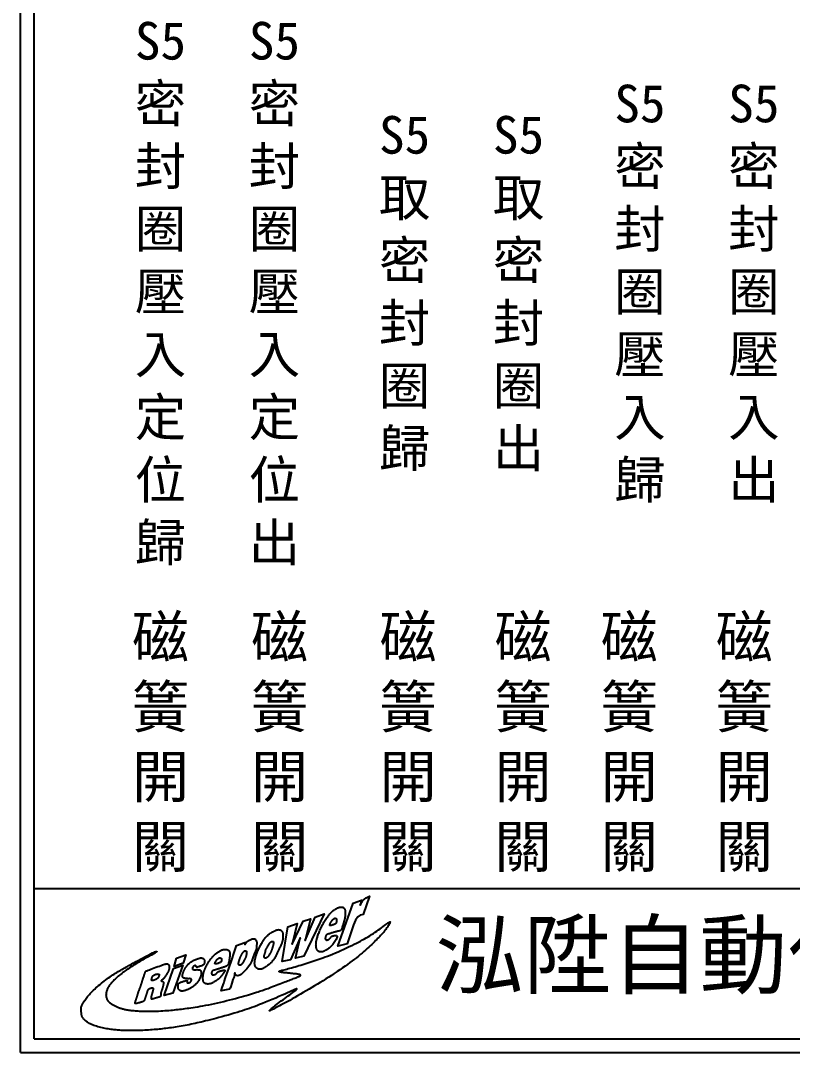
# Model space of a CAD drawing. Extents: x 325 to 612, y 3 to 207.
# Drawn here: x 325.3 to 397.1, y 3 to 99 of the extents above; entities that cross this region are included whole.
import ezdxf

# ---------------------------------------------------------------- set-up
doc = ezdxf.new("R2010")
doc.units = 0
for name, color, linetype in [('圖框層', 7, 'CONTINUOUS'), ('標尺寸層', 3, 'CONTINUOUS'), ('輪廓線層', 7, 'CONTINUOUS')]:
    doc.layers.add(name, color=color, linetype=linetype)
doc.styles.add('CNS', font='romanc.shx', dxfattribs={"bigfont": 'chineset.shx'})
doc.styles.add('STSL', font='KAIU.TTF')

msp = doc.modelspace()

# ---------------------------------------------------------------- linework, layer by layer
at = {"layer": '圖框層', "color": 7}
for p, q in [((325.319, 3), (325.319, 206.969)), ((326.569, 4.25), (326.569, 205.719)), ((326.569, 18.25), (611.07, 18.25)), ((326.569, 4.25), (611.07, 4.25)), ((325.319, 3), (612.319, 3))]:
    msp.add_line(p, q, dxfattribs=at)
at = {"layer": '輪廓線層', "color": 116}
for points in [[(356.477, 15.302), (356.29, 14.869), (356.142, 14.406), (355.708, 13.106), (354.851, 12.879), (356.26, 16.868), (357.049, 17.154), (356.921, 16.701), (357.167, 17.134), (357.463, 17.39), (357.778, 17.528), (357.187, 15.834), (357.059, 15.785), (356.901, 15.755), (356.694, 15.617)], [(355.268, 14.733), (355.253, 14.685), (355.239, 14.64), (355.225, 14.597), (355.212, 14.558), (355.199, 14.522), (355.187, 14.488), (355.175, 14.459), (355.163, 14.432), (355.151, 14.408), (355.139, 14.388), (355.127, 14.37), (355.113, 14.354), (355.097, 14.341), (355.08, 14.329), (355.061, 14.319), (355.039, 14.31), (355.014, 14.302), (354.986, 14.294), (354.954, 14.286), (354.919, 14.278), (354.879, 14.27), (354.835, 14.26), (354.787, 14.249), (354.734, 14.236), (354.676, 14.22), (354.615, 14.203), (354.55, 14.185), (354.484, 14.166), (354.418, 14.146), (354.352, 14.126), (354.287, 14.107), (354.226, 14.088), (354.169, 14.071), (354.115, 14.055), (354.066, 14.04), (354.02, 14.026), (353.979, 14.014), (353.941, 14.002), (353.908, 13.991), (353.878, 13.98), (353.852, 13.971), (353.83, 13.961), (353.81, 13.952), (353.794, 13.941), (353.779, 13.93), (353.766, 13.918), (353.755, 13.903), (353.744, 13.887), (353.734, 13.868), (353.724, 13.847), (353.714, 13.824), (353.706, 13.8), (353.698, 13.776), (353.69, 13.751), (353.684, 13.726), (353.679, 13.701), (353.675, 13.678), (353.672, 13.655), (353.671, 13.634), (353.67, 13.613), (353.67, 13.594), (353.672, 13.576), (353.675, 13.558), (353.678, 13.542), (353.683, 13.527), (353.689, 13.513), (353.696, 13.5), (353.705, 13.489), (353.714, 13.478), (353.725, 13.469), (353.737, 13.462), (353.751, 13.456), (353.766, 13.452), (353.782, 13.449), (353.799, 13.448), (353.817, 13.448), (353.836, 13.449), (353.855, 13.453), (353.875, 13.457), (353.895, 13.463), (353.914, 13.47), (353.934, 13.479), (353.953, 13.489), (353.973, 13.5), (353.992, 13.512), (354.012, 13.526), (354.031, 13.541), (354.05, 13.557), (354.069, 13.574), (354.088, 13.592), (354.106, 13.61), (354.124, 13.629), (354.141, 13.649), (354.157, 13.668), (354.172, 13.687), (354.186, 13.705), (354.198, 13.723), (354.21, 13.74), (354.224, 13.756), (354.241, 13.772), (354.262, 13.788), (354.29, 13.804), (354.325, 13.82), (354.368, 13.837), (354.422, 13.853), (354.482, 13.868), (354.545, 13.878), (354.607, 13.883), (354.663, 13.879), (354.711, 13.865), (354.747, 13.839), (354.765, 13.797), (354.765, 13.739), (354.746, 13.668), (354.713, 13.586), (354.668, 13.496), (354.614, 13.402), (354.553, 13.306), (354.489, 13.213), (354.424, 13.124), (354.361, 13.043), (354.299, 12.97), (354.24, 12.904), (354.183, 12.844), (354.128, 12.791), (354.077, 12.743), (354.027, 12.7), (353.981, 12.663), (353.937, 12.629), (353.896, 12.6), (353.857, 12.573), (353.82, 12.55), (353.785, 12.529), (353.752, 12.51), (353.721, 12.493), (353.69, 12.477), (353.661, 12.462), (353.633, 12.448), (353.605, 12.434), (353.579, 12.421), (353.553, 12.41), (353.528, 12.399), (353.503, 12.389), (353.479, 12.38), (353.456, 12.373), (353.433, 12.366), (353.409, 12.36), (353.386, 12.356), (353.362, 12.352), (353.337, 12.35), (353.311, 12.349), (353.284, 12.349), (353.255, 12.35), (353.225, 12.353), (353.195, 12.356), (353.164, 12.361), (353.134, 12.367), (353.105, 12.374), (353.077, 12.383), (353.051, 12.392), (353.026, 12.404), (353.005, 12.417), (352.984, 12.431), (352.966, 12.447), (352.949, 12.466), (352.933, 12.487), (352.918, 12.51), (352.904, 12.536), (352.89, 12.564), (352.877, 12.595), (352.864, 12.628), (352.853, 12.664), (352.842, 12.701), (352.833, 12.74), (352.824, 12.781), (352.817, 12.822), (352.812, 12.865), (352.808, 12.909), (352.805, 12.954), (352.804, 13), (352.805, 13.048), (352.807, 13.097), (352.81, 13.147), (352.816, 13.199), (352.823, 13.253), (352.832, 13.309), (352.843, 13.367), (352.856, 13.428), (352.871, 13.492), (352.889, 13.561), (352.909, 13.633), (352.932, 13.71), (352.957, 13.792), (352.985, 13.879), (353.016, 13.969), (353.049, 14.062), (353.084, 14.157), (353.122, 14.254), (353.161, 14.353), (353.202, 14.451), (353.246, 14.55), (353.291, 14.648), (353.338, 14.745), (353.387, 14.842), (353.438, 14.938), (353.49, 15.032), (353.545, 15.125), (353.602, 15.217), (353.661, 15.307), (353.72, 15.395), (353.781, 15.479), (353.841, 15.56), (353.899, 15.638), (353.956, 15.71), (354.01, 15.777), (354.061, 15.838), (354.107, 15.892), (354.15, 15.941), (354.191, 15.985), (354.229, 16.025), (354.266, 16.061), (354.302, 16.094), (354.338, 16.126), (354.376, 16.157), (354.414, 16.187), (354.454, 16.217), (354.495, 16.247), (354.537, 16.275), (354.579, 16.303), (354.62, 16.329), (354.662, 16.354), (354.702, 16.378), (354.742, 16.399), (354.78, 16.419), (354.817, 16.437), (354.854, 16.454), (354.889, 16.468), (354.924, 16.481), (354.957, 16.491), (354.99, 16.5), (355.022, 16.507), (355.054, 16.513), (355.084, 16.516), (355.114, 16.518), (355.143, 16.519), (355.17, 16.518), (355.197, 16.516), (355.223, 16.512), (355.247, 16.508), (355.27, 16.502), (355.292, 16.495), (355.313, 16.486), (355.333, 16.476), (355.352, 16.465), (355.371, 16.451), (355.389, 16.436), (355.406, 16.419), (355.422, 16.401), (355.437, 16.38), (355.452, 16.358), (355.466, 16.335), (355.478, 16.309), (355.489, 16.283), (355.499, 16.254), (355.507, 16.225), (355.515, 16.194), (355.52, 16.161), (355.525, 16.127), (355.528, 16.092), (355.531, 16.054), (355.532, 16.014), (355.533, 15.973), (355.532, 15.929), (355.531, 15.884), (355.528, 15.837), (355.525, 15.789), (355.521, 15.74), (355.516, 15.69), (355.509, 15.64), (355.502, 15.59), (355.493, 15.54), (355.484, 15.49), (355.473, 15.439), (355.461, 15.388), (355.449, 15.337), (355.435, 15.284), (355.42, 15.231), (355.405, 15.176), (355.388, 15.12), (355.371, 15.063), (355.354, 15.006), (355.336, 14.949), (355.319, 14.893), (355.301, 14.837), (355.284, 14.784)], [(350.431, 11.613), (349.65, 11.442), (350.175, 14.67), (351.041, 14.98), (350.592, 13.056), (351.619, 15.204), (352.282, 15.418), (351.8, 13.398), (352.742, 15.579), (353.555, 15.878), (351.672, 11.955), (350.891, 11.763), (351.341, 13.665)], [(354.598, 14.949), (354.578, 14.938), (354.555, 14.927), (354.532, 14.917), (354.507, 14.907), (354.481, 14.897), (354.454, 14.887), (354.428, 14.877), (354.401, 14.868), (354.376, 14.858), (354.351, 14.849), (354.326, 14.841), (354.302, 14.832), (354.279, 14.824), (354.256, 14.817), (354.234, 14.811), (354.212, 14.806), (354.19, 14.802), (354.17, 14.8), (354.151, 14.799), (354.133, 14.801), (354.118, 14.805), (354.106, 14.812), (354.097, 14.822), (354.092, 14.835), (354.091, 14.852), (354.094, 14.873), (354.1, 14.896), (354.108, 14.922), (354.119, 14.95), (354.132, 14.979), (354.145, 15.008), (354.16, 15.038), (354.175, 15.068), (354.19, 15.098), (354.206, 15.127), (354.223, 15.156), (354.24, 15.184), (354.258, 15.212), (354.277, 15.239), (354.296, 15.265), (354.317, 15.291), (354.339, 15.315), (354.361, 15.339), (354.384, 15.361), (354.406, 15.381), (354.429, 15.399), (354.451, 15.416), (354.473, 15.43), (354.494, 15.442), (354.514, 15.452), (354.534, 15.459), (354.552, 15.465), (354.57, 15.469), (354.587, 15.471), (354.604, 15.471), (354.619, 15.471), (354.634, 15.469), (354.648, 15.465), (354.661, 15.461), (354.673, 15.456), (354.683, 15.449), (354.693, 15.442), (354.701, 15.434), (354.708, 15.425), (354.713, 15.415), (354.717, 15.404), (354.72, 15.392), (354.721, 15.378), (354.722, 15.363), (354.722, 15.345), (354.721, 15.325), (354.72, 15.302), (354.718, 15.277), (354.716, 15.25), (354.714, 15.221), (354.711, 15.191), (354.707, 15.162), (354.703, 15.133), (354.697, 15.105), (354.692, 15.079), (354.685, 15.057), (354.677, 15.036), (354.668, 15.018), (354.658, 15.002), (354.646, 14.987), (354.632, 14.973), (354.616, 14.961)], [(347.57, 10.728), (347.538, 10.73), (347.507, 10.734), (347.478, 10.741), (347.45, 10.749), (347.423, 10.759), (347.397, 10.771), (347.372, 10.784), (347.347, 10.798), (347.324, 10.813), (347.301, 10.829), (347.279, 10.846), (347.258, 10.864), (347.238, 10.883), (347.22, 10.902), (347.203, 10.923), (347.187, 10.945), (347.172, 10.967), (347.159, 10.991), (347.148, 11.016), (347.138, 11.041), (347.129, 11.068), (347.121, 11.095), (347.114, 11.124), (347.109, 11.153), (347.104, 11.184), (347.101, 11.215), (347.098, 11.247), (347.097, 11.28), (347.097, 11.314), (347.098, 11.349), (347.1, 11.384), (347.103, 11.421), (347.107, 11.457), (347.113, 11.495), (347.119, 11.533), (347.126, 11.572), (347.134, 11.611), (347.143, 11.652), (347.153, 11.692), (347.163, 11.733), (347.173, 11.775), (347.183, 11.817), (347.194, 11.859), (347.206, 11.901), (347.217, 11.942), (347.23, 11.983), (347.242, 12.022), (347.255, 12.06), (347.268, 12.097), (347.281, 12.132), (347.295, 12.168), (347.309, 12.203), (347.324, 12.24), (347.34, 12.278), (347.357, 12.318), (347.374, 12.361), (347.393, 12.407), (347.412, 12.457), (347.433, 12.511), (347.456, 12.567), (347.482, 12.628), (347.509, 12.691), (347.54, 12.758), (347.573, 12.827), (347.61, 12.9), (347.649, 12.975), (347.691, 13.052), (347.735, 13.129), (347.781, 13.207), (347.828, 13.283), (347.876, 13.357), (347.924, 13.428), (347.973, 13.496), (348.021, 13.56), (348.069, 13.621), (348.116, 13.679), (348.163, 13.733), (348.209, 13.783), (348.254, 13.83), (348.298, 13.874), (348.341, 13.915), (348.383, 13.952), (348.424, 13.987), (348.464, 14.019), (348.504, 14.049), (348.544, 14.078), (348.585, 14.104), (348.626, 14.13), (348.667, 14.154), (348.709, 14.177), (348.75, 14.199), (348.79, 14.22), (348.83, 14.239), (348.867, 14.258), (348.902, 14.275), (348.934, 14.291), (348.964, 14.306), (348.99, 14.319), (349.015, 14.331), (349.038, 14.343), (349.06, 14.353), (349.082, 14.363), (349.104, 14.371), (349.127, 14.379), (349.152, 14.387), (349.178, 14.394), (349.205, 14.4), (349.232, 14.405), (349.26, 14.409), (349.288, 14.412), (349.316, 14.414), (349.344, 14.414), (349.37, 14.413), (349.396, 14.411), (349.421, 14.406), (349.446, 14.4), (349.47, 14.392), (349.493, 14.381), (349.517, 14.369), (349.54, 14.353), (349.563, 14.335), (349.585, 14.315), (349.607, 14.291), (349.627, 14.265), (349.646, 14.237), (349.664, 14.205), (349.68, 14.171), (349.694, 14.134), (349.706, 14.094), (349.715, 14.051), (349.723, 14.006), (349.728, 13.958), (349.731, 13.908), (349.733, 13.856), (349.733, 13.802), (349.731, 13.745), (349.727, 13.687), (349.722, 13.627), (349.715, 13.566), (349.706, 13.505), (349.696, 13.444), (349.683, 13.383), (349.669, 13.322), (349.652, 13.263), (349.633, 13.206), (349.613, 13.149), (349.591, 13.094), (349.567, 13.04), (349.543, 12.987), (349.518, 12.934), (349.493, 12.881), (349.467, 12.829), (349.442, 12.776), (349.417, 12.723), (349.391, 12.669), (349.366, 12.614), (349.34, 12.558), (349.313, 12.5), (349.287, 12.44), (349.259, 12.378), (349.231, 12.314), (349.201, 12.247), (349.17, 12.179), (349.137, 12.109), (349.102, 12.038), (349.065, 11.966), (349.026, 11.893), (348.983, 11.82), (348.937, 11.747), (348.888, 11.675), (348.837, 11.603), (348.784, 11.534), (348.73, 11.466), (348.674, 11.402), (348.618, 11.341), (348.562, 11.285), (348.507, 11.233), (348.452, 11.186), (348.398, 11.142), (348.345, 11.103), (348.294, 11.066), (348.244, 11.033), (348.197, 11.001), (348.152, 10.972), (348.11, 10.944), (348.07, 10.918), (348.032, 10.893), (347.996, 10.87), (347.96, 10.849), (347.925, 10.829), (347.891, 10.811), (347.855, 10.794), (347.819, 10.779), (347.783, 10.765), (347.746, 10.754), (347.71, 10.744), (347.673, 10.737), (347.638, 10.731), (347.603, 10.728)], [(346.648, 11.136), (346.381, 10.757), (346.065, 10.445), (345.843, 10.238), (345.718, 10.168), (345.541, 10.119), (345.417, 10.157), (345.293, 10.202), (345.278, 10.326), (345.263, 10.386), (345.21, 10.232), (345.18, 10.041), (345.075, 9.785), (344.962, 9.44), (344.883, 9.128), (344.815, 8.982), (344.77, 8.885), (344.458, 8.817), (343.976, 8.712), (344.085, 9.039), (344.225, 9.426), (344.255, 9.553), (344.394, 9.954), (344.582, 10.45), (344.717, 10.897), (344.974, 11.618), (345.203, 12.29), (345.415, 12.927), (346.182, 13.235), (346.182, 13.036), (346.313, 13.224), (346.603, 13.438), (346.866, 13.554), (347.077, 13.569), (347.186, 13.491), (347.28, 13.382), (347.291, 13.164), (347.28, 12.886), (347.253, 12.664), (347.163, 12.409), (347.062, 12.134), (346.964, 11.898), (346.821, 11.523)], [(343.091, 10.367), (343.091, 10.349), (343.092, 10.332), (343.093, 10.316), (343.096, 10.3), (343.099, 10.286), (343.103, 10.273), (343.109, 10.26), (343.116, 10.249), (343.125, 10.239), (343.135, 10.229), (343.146, 10.221), (343.159, 10.214), (343.173, 10.208), (343.188, 10.204), (343.205, 10.201), (343.222, 10.2), (343.24, 10.2), (343.26, 10.202), (343.28, 10.206), (343.3, 10.211), (343.321, 10.217), (343.343, 10.224), (343.364, 10.232), (343.386, 10.242), (343.408, 10.252), (343.43, 10.264), (343.451, 10.276), (343.472, 10.289), (343.492, 10.303), (343.512, 10.317), (343.53, 10.332), (343.548, 10.348), (343.564, 10.364), (343.579, 10.38), (343.594, 10.396), (343.607, 10.411), (343.62, 10.426), (343.631, 10.441), (343.642, 10.454), (343.652, 10.466), (343.662, 10.477), (343.673, 10.486), (343.686, 10.496), (343.701, 10.504), (343.721, 10.514), (343.747, 10.524), (343.779, 10.535), (343.82, 10.549), (343.869, 10.564), (343.925, 10.581), (343.985, 10.598), (344.046, 10.614), (344.107, 10.628), (344.164, 10.64), (344.214, 10.648), (344.256, 10.651), (344.287, 10.649), (344.308, 10.641), (344.321, 10.629), (344.325, 10.614), (344.324, 10.595), (344.317, 10.573), (344.307, 10.55), (344.294, 10.526), (344.28, 10.5), (344.265, 10.475), (344.249, 10.449), (344.232, 10.423), (344.215, 10.396), (344.197, 10.37), (344.179, 10.343), (344.161, 10.316), (344.142, 10.29), (344.124, 10.263), (344.105, 10.237), (344.086, 10.21), (344.066, 10.183), (344.046, 10.156), (344.025, 10.129), (344.003, 10.101), (343.979, 10.073), (343.955, 10.045), (343.93, 10.016), (343.903, 9.987), (343.876, 9.959), (343.847, 9.93), (343.817, 9.902), (343.786, 9.874), (343.754, 9.846), (343.721, 9.819), (343.687, 9.792), (343.652, 9.765), (343.616, 9.738), (343.579, 9.712), (343.54, 9.685), (343.501, 9.659), (343.461, 9.632), (343.42, 9.606), (343.379, 9.58), (343.338, 9.554), (343.297, 9.53), (343.257, 9.507), (343.217, 9.486), (343.179, 9.467), (343.142, 9.45), (343.107, 9.434), (343.073, 9.421), (343.039, 9.409), (343.007, 9.399), (342.975, 9.39), (342.944, 9.382), (342.913, 9.375), (342.882, 9.369), (342.851, 9.364), (342.82, 9.36), (342.789, 9.357), (342.758, 9.355), (342.726, 9.355), (342.695, 9.356), (342.663, 9.36), (342.63, 9.365), (342.598, 9.372), (342.566, 9.381), (342.535, 9.392), (342.505, 9.405), (342.476, 9.419), (342.45, 9.435), (342.427, 9.452), (342.406, 9.47), (342.388, 9.49), (342.372, 9.511), (342.358, 9.534), (342.346, 9.557), (342.336, 9.581), (342.327, 9.607), (342.32, 9.633), (342.313, 9.66), (342.306, 9.688), (342.301, 9.717), (342.296, 9.747), (342.292, 9.778), (342.289, 9.81), (342.286, 9.844), (342.285, 9.879), (342.284, 9.916), (342.284, 9.955), (342.285, 9.995), (342.287, 10.036), (342.29, 10.078), (342.294, 10.121), (342.3, 10.166), (342.307, 10.211), (342.315, 10.256), (342.325, 10.302), (342.336, 10.348), (342.348, 10.394), (342.361, 10.44), (342.375, 10.484), (342.389, 10.528), (342.403, 10.571), (342.418, 10.612), (342.433, 10.652), (342.448, 10.691), (342.463, 10.73), (342.48, 10.77), (342.497, 10.81), (342.515, 10.85), (342.535, 10.893), (342.555, 10.937), (342.577, 10.982), (342.6, 11.029), (342.624, 11.076), (342.649, 11.124), (342.675, 11.172), (342.701, 11.22), (342.728, 11.267), (342.755, 11.313), (342.783, 11.359), (342.813, 11.405), (342.845, 11.452), (342.879, 11.5), (342.916, 11.551), (342.957, 11.604), (343.001, 11.66), (343.05, 11.719), (343.102, 11.782), (343.158, 11.846), (343.216, 11.91), (343.275, 11.975), (343.336, 12.037), (343.396, 12.097), (343.456, 12.152), (343.515, 12.204), (343.572, 12.25), (343.628, 12.293), (343.682, 12.331), (343.734, 12.365), (343.785, 12.396), (343.834, 12.424), (343.88, 12.449), (343.925, 12.471), (343.968, 12.491), (344.009, 12.508), (344.048, 12.524), (344.086, 12.537), (344.123, 12.548), (344.158, 12.557), (344.192, 12.565), (344.225, 12.571), (344.257, 12.576), (344.289, 12.579), (344.319, 12.581), (344.348, 12.582), (344.377, 12.581), (344.405, 12.58), (344.432, 12.577), (344.458, 12.573), (344.483, 12.568), (344.508, 12.562), (344.531, 12.555), (344.554, 12.548), (344.575, 12.54), (344.595, 12.531), (344.614, 12.522), (344.632, 12.513), (344.648, 12.503), (344.664, 12.492), (344.678, 12.48), (344.692, 12.467), (344.704, 12.452), (344.716, 12.436), (344.727, 12.417), (344.738, 12.397), (344.748, 12.374), (344.757, 12.349), (344.765, 12.323), (344.773, 12.296), (344.779, 12.267), (344.784, 12.238), (344.788, 12.208), (344.79, 12.178), (344.791, 12.147), (344.791, 12.116), (344.79, 12.084), (344.788, 12.05), (344.785, 12.016), (344.781, 11.98), (344.777, 11.943), (344.773, 11.905), (344.768, 11.865), (344.762, 11.824), (344.756, 11.782), (344.75, 11.74), (344.744, 11.698), (344.737, 11.656), (344.731, 11.614), (344.724, 11.574), (344.716, 11.534), (344.709, 11.495), (344.701, 11.457), (344.693, 11.419), (344.684, 11.382), (344.676, 11.346), (344.667, 11.31), (344.657, 11.274), (344.647, 11.24), (344.634, 11.205), (344.619, 11.172), (344.6, 11.14), (344.577, 11.109), (344.549, 11.08), (344.514, 11.052), (344.474, 11.026), (344.427, 11.001), (344.376, 10.978), (344.32, 10.956), (344.262, 10.935), (344.202, 10.914), (344.141, 10.895), (344.08, 10.875), (344.02, 10.856), (343.961, 10.837), (343.903, 10.819), (343.846, 10.801), (343.79, 10.783), (343.735, 10.766), (343.681, 10.75), (343.628, 10.734), (343.576, 10.718), (343.526, 10.703), (343.478, 10.689), (343.431, 10.676), (343.387, 10.662), (343.346, 10.65), (343.309, 10.637), (343.274, 10.625), (343.244, 10.614), (343.217, 10.602), (343.194, 10.591), (343.174, 10.579), (343.157, 10.566), (343.142, 10.552), (343.13, 10.538), (343.12, 10.522), (343.111, 10.505), (343.105, 10.486), (343.1, 10.467), (343.096, 10.447), (343.093, 10.427), (343.092, 10.406), (343.091, 10.387)], [(348.277, 12.795), (348.297, 12.832), (348.318, 12.869), (348.338, 12.907), (348.358, 12.945), (348.379, 12.983), (348.4, 13.02), (348.421, 13.056), (348.442, 13.09), (348.464, 13.123), (348.486, 13.154), (348.509, 13.183), (348.532, 13.21), (348.556, 13.234), (348.579, 13.256), (348.603, 13.275), (348.627, 13.291), (348.651, 13.303), (348.674, 13.313), (348.698, 13.32), (348.72, 13.324), (348.741, 13.325), (348.761, 13.324), (348.78, 13.321), (348.796, 13.315), (348.81, 13.307), (348.823, 13.297), (348.833, 13.286), (348.841, 13.272), (348.848, 13.257), (348.852, 13.24), (348.856, 13.222), (348.857, 13.202), (348.858, 13.181), (348.857, 13.159), (348.854, 13.135), (348.851, 13.11), (348.846, 13.084), (348.84, 13.057), (348.834, 13.029), (348.826, 12.999), (348.817, 12.969), (348.807, 12.938), (348.797, 12.905), (348.787, 12.873), (348.776, 12.84), (348.765, 12.807), (348.754, 12.773), (348.743, 12.74), (348.733, 12.707), (348.722, 12.675), (348.712, 12.643), (348.702, 12.61), (348.692, 12.579), (348.681, 12.547), (348.67, 12.515), (348.658, 12.483), (348.646, 12.451), (348.633, 12.42), (348.619, 12.388), (348.605, 12.357), (348.591, 12.327), (348.577, 12.296), (348.562, 12.267), (348.548, 12.238), (348.533, 12.209), (348.519, 12.182), (348.505, 12.155), (348.491, 12.129), (348.478, 12.104), (348.464, 12.081), (348.45, 12.058), (348.437, 12.036), (348.423, 12.016), (348.409, 11.996), (348.396, 11.977), (348.382, 11.959), (348.368, 11.942), (348.353, 11.925), (348.339, 11.909), (348.324, 11.893), (348.309, 11.877), (348.293, 11.862), (348.277, 11.847), (348.261, 11.833), (348.244, 11.82), (348.227, 11.808), (348.21, 11.797), (348.192, 11.787), (348.174, 11.779), (348.157, 11.773), (348.139, 11.768), (348.122, 11.765), (348.105, 11.764), (348.089, 11.764), (348.074, 11.767), (348.061, 11.771), (348.048, 11.777), (348.037, 11.785), (348.027, 11.795), (348.018, 11.806), (348.011, 11.819), (348.004, 11.833), (347.998, 11.848), (347.993, 11.864), (347.989, 11.88), (347.986, 11.898), (347.984, 11.917), (347.983, 11.937), (347.984, 11.959), (347.987, 11.982), (347.991, 12.008), (347.997, 12.035), (348.006, 12.064), (348.016, 12.095), (348.028, 12.127), (348.04, 12.16), (348.052, 12.194), (348.064, 12.227), (348.075, 12.26), (348.084, 12.293), (348.091, 12.324), (348.097, 12.354), (348.102, 12.383), (348.107, 12.412), (348.112, 12.441), (348.118, 12.47), (348.126, 12.499), (348.135, 12.528), (348.147, 12.559), (348.162, 12.59), (348.178, 12.622), (348.196, 12.655), (348.215, 12.688), (348.236, 12.723), (348.256, 12.758)], [(339.836, 11.763), (340.696, 12.066), (340.442, 11.294), (339.602, 11.001)], [(341.367, 10.962), (341.357, 10.948), (341.347, 10.935), (341.338, 10.921), (341.33, 10.907), (341.323, 10.893), (341.317, 10.88), (341.312, 10.866), (341.308, 10.852), (341.306, 10.839), (341.304, 10.826), (341.304, 10.813), (341.305, 10.8), (341.306, 10.788), (341.309, 10.776), (341.313, 10.764), (341.318, 10.753), (341.324, 10.742), (341.331, 10.732), (341.34, 10.723), (341.352, 10.715), (341.366, 10.708), (341.384, 10.702), (341.405, 10.697), (341.431, 10.693), (341.461, 10.691), (341.495, 10.69), (341.532, 10.69), (341.571, 10.69), (341.612, 10.691), (341.653, 10.693), (341.695, 10.694), (341.735, 10.694), (341.774, 10.694), (341.811, 10.693), (341.846, 10.691), (341.879, 10.689), (341.91, 10.685), (341.938, 10.681), (341.963, 10.676), (341.986, 10.67), (342.005, 10.663), (342.022, 10.655), (342.036, 10.646), (342.049, 10.636), (342.059, 10.625), (342.068, 10.613), (342.076, 10.599), (342.083, 10.584), (342.089, 10.568), (342.095, 10.551), (342.1, 10.533), (342.105, 10.515), (342.109, 10.495), (342.113, 10.476), (342.116, 10.456), (342.118, 10.437), (342.119, 10.417), (342.12, 10.399), (342.121, 10.38), (342.121, 10.362), (342.121, 10.345), (342.12, 10.329), (342.12, 10.314), (342.119, 10.3), (342.118, 10.287), (342.117, 10.274), (342.116, 10.262), (342.114, 10.248), (342.111, 10.233), (342.107, 10.216), (342.102, 10.196), (342.095, 10.172), (342.087, 10.144), (342.077, 10.113), (342.065, 10.078), (342.052, 10.041), (342.038, 10.001), (342.022, 9.96), (342.004, 9.917), (341.985, 9.874), (341.965, 9.83), (341.943, 9.786), (341.92, 9.743), (341.895, 9.699), (341.869, 9.656), (341.841, 9.613), (341.812, 9.57), (341.781, 9.529), (341.748, 9.488), (341.714, 9.448), (341.679, 9.409), (341.642, 9.37), (341.605, 9.333), (341.567, 9.297), (341.528, 9.262), (341.489, 9.228), (341.45, 9.195), (341.411, 9.163), (341.372, 9.132), (341.332, 9.103), (341.293, 9.075), (341.254, 9.048), (341.214, 9.022), (341.175, 8.998), (341.136, 8.975), (341.097, 8.953), (341.059, 8.933), (341.021, 8.913), (340.983, 8.895), (340.946, 8.878), (340.91, 8.861), (340.874, 8.845), (340.839, 8.831), (340.805, 8.816), (340.771, 8.803), (340.738, 8.79), (340.706, 8.778), (340.674, 8.766), (340.642, 8.755), (340.611, 8.745), (340.58, 8.735), (340.549, 8.726), (340.519, 8.718), (340.489, 8.711), (340.459, 8.705), (340.431, 8.701), (340.402, 8.698), (340.374, 8.696), (340.347, 8.697), (340.321, 8.699), (340.295, 8.702), (340.27, 8.707), (340.246, 8.714), (340.222, 8.722), (340.199, 8.731), (340.177, 8.742), (340.156, 8.754), (340.135, 8.767), (340.116, 8.781), (340.097, 8.796), (340.08, 8.811), (340.064, 8.828), (340.049, 8.845), (340.035, 8.862), (340.023, 8.881), (340.012, 8.899), (340.002, 8.918), (339.994, 8.938), (339.987, 8.959), (339.981, 8.98), (339.976, 9.002), (339.972, 9.025), (339.97, 9.049), (339.968, 9.074), (339.967, 9.099), (339.967, 9.123), (339.967, 9.148), (339.969, 9.173), (339.971, 9.196), (339.973, 9.219), (339.976, 9.241), (339.979, 9.262), (339.983, 9.281), (339.988, 9.3), (339.992, 9.317), (339.998, 9.334), (340.004, 9.351), (340.011, 9.366), (340.018, 9.381), (340.026, 9.395), (340.035, 9.409), (340.045, 9.423), (340.056, 9.435), (340.069, 9.448), (340.084, 9.46), (340.101, 9.471), (340.119, 9.482), (340.14, 9.492), (340.163, 9.503), (340.186, 9.512), (340.211, 9.522), (340.237, 9.531), (340.264, 9.54), (340.291, 9.549), (340.318, 9.558), (340.345, 9.566), (340.373, 9.574), (340.4, 9.583), (340.427, 9.591), (340.454, 9.599), (340.481, 9.608), (340.508, 9.616), (340.534, 9.624), (340.56, 9.633), (340.585, 9.641), (340.61, 9.649), (340.634, 9.657), (340.657, 9.664), (340.679, 9.671), (340.699, 9.677), (340.719, 9.682), (340.737, 9.686), (340.754, 9.689), (340.769, 9.691), (340.782, 9.69), (340.794, 9.688), (340.803, 9.683), (340.811, 9.676), (340.816, 9.666), (340.819, 9.654), (340.821, 9.64), (340.821, 9.625), (340.821, 9.609), (340.82, 9.592), (340.819, 9.576), (340.817, 9.561), (340.816, 9.546), (340.816, 9.533), (340.816, 9.521), (340.816, 9.51), (340.818, 9.5), (340.82, 9.491), (340.822, 9.483), (340.826, 9.477), (340.83, 9.471), (340.836, 9.467), (340.843, 9.463), (340.851, 9.461), (340.861, 9.459), (340.873, 9.459), (340.887, 9.459), (340.903, 9.46), (340.921, 9.463), (340.941, 9.466), (340.962, 9.47), (340.984, 9.476), (341.006, 9.482), (341.028, 9.489), (341.048, 9.497), (341.067, 9.506), (341.083, 9.515), (341.098, 9.526), (341.111, 9.537), (341.123, 9.55), (341.133, 9.562), (341.143, 9.576), (341.152, 9.589), (341.161, 9.604), (341.17, 9.618), (341.179, 9.633), (341.188, 9.648), (341.195, 9.663), (341.203, 9.678), (341.209, 9.693), (341.214, 9.707), (341.218, 9.721), (341.221, 9.735), (341.222, 9.748), (341.221, 9.76), (341.22, 9.772), (341.216, 9.782), (341.212, 9.793), (341.206, 9.802), (341.198, 9.811), (341.19, 9.82), (341.18, 9.827), (341.168, 9.834), (341.154, 9.84), (341.139, 9.845), (341.121, 9.849), (341.102, 9.852), (341.08, 9.854), (341.056, 9.855), (341.029, 9.856), (341.001, 9.856), (340.971, 9.855), (340.94, 9.855), (340.908, 9.855), (340.874, 9.855), (340.841, 9.857), (340.807, 9.859), (340.773, 9.861), (340.739, 9.865), (340.706, 9.869), (340.673, 9.874), (340.642, 9.879), (340.613, 9.884), (340.585, 9.89), (340.558, 9.896), (340.534, 9.902), (340.512, 9.908), (340.492, 9.915), (340.474, 9.923), (340.458, 9.931), (340.443, 9.941), (340.431, 9.951), (340.421, 9.963), (340.412, 9.976), (340.405, 9.991), (340.399, 10.007), (340.394, 10.023), (340.391, 10.042), (340.389, 10.061), (340.387, 10.081), (340.387, 10.103), (340.386, 10.126), (340.387, 10.149), (340.388, 10.173), (340.39, 10.197), (340.393, 10.22), (340.396, 10.244), (340.4, 10.267), (340.405, 10.289), (340.41, 10.31), (340.416, 10.33), (340.422, 10.35), (340.429, 10.369), (340.435, 10.387), (340.442, 10.405), (340.448, 10.422), (340.455, 10.439), (340.461, 10.455), (340.468, 10.472), (340.474, 10.489), (340.482, 10.507), (340.489, 10.526), (340.498, 10.547), (340.507, 10.57), (340.518, 10.596), (340.529, 10.623), (340.542, 10.652), (340.555, 10.683), (340.57, 10.714), (340.585, 10.746), (340.601, 10.778), (340.619, 10.81), (340.637, 10.841), (340.656, 10.871), (340.676, 10.902), (340.698, 10.932), (340.721, 10.962), (340.745, 10.993), (340.771, 11.024), (340.798, 11.056), (340.827, 11.089), (340.857, 11.123), (340.889, 11.157), (340.921, 11.191), (340.955, 11.225), (340.99, 11.258), (341.026, 11.291), (341.062, 11.322), (341.099, 11.352), (341.135, 11.38), (341.172, 11.407), (341.209, 11.432), (341.245, 11.455), (341.281, 11.477), (341.316, 11.498), (341.35, 11.517), (341.383, 11.535), (341.415, 11.551), (341.446, 11.566), (341.477, 11.58), (341.507, 11.593), (341.537, 11.606), (341.567, 11.618), (341.597, 11.63), (341.628, 11.642), (341.658, 11.654), (341.688, 11.666), (341.719, 11.678), (341.749, 11.689), (341.778, 11.7), (341.807, 11.71), (341.835, 11.72), (341.862, 11.729), (341.889, 11.738), (341.914, 11.746), (341.938, 11.753), (341.962, 11.76), (341.984, 11.766), (342.005, 11.771), (342.025, 11.776), (342.044, 11.779), (342.062, 11.782), (342.079, 11.784), (342.095, 11.785), (342.111, 11.786), (342.126, 11.785), (342.141, 11.784), (342.156, 11.782), (342.172, 11.78), (342.187, 11.776), (342.202, 11.772), (342.217, 11.767), (342.232, 11.761), (342.248, 11.755), (342.263, 11.748), (342.278, 11.74), (342.294, 11.731), (342.309, 11.721), (342.324, 11.711), (342.338, 11.7), (342.352, 11.689), (342.365, 11.677), (342.376, 11.665), (342.386, 11.652), (342.395, 11.638), (342.402, 11.624), (342.408, 11.61), (342.413, 11.595), (342.416, 11.578), (342.419, 11.561), (342.422, 11.543), (342.423, 11.523), (342.425, 11.502), (342.426, 11.48), (342.426, 11.457), (342.426, 11.434), (342.426, 11.409), (342.426, 11.384), (342.425, 11.359), (342.423, 11.334), (342.421, 11.309), (342.418, 11.284), (342.411, 11.258), (342.399, 11.232), (342.382, 11.206), (342.358, 11.179), (342.326, 11.151), (342.283, 11.122), (342.23, 11.092), (342.169, 11.063), (342.102, 11.033), (342.033, 11.006), (341.963, 10.982), (341.897, 10.961), (341.837, 10.945), (341.786, 10.935), (341.746, 10.931), (341.715, 10.933), (341.694, 10.939), (341.679, 10.949), (341.669, 10.962), (341.663, 10.976), (341.659, 10.991), (341.655, 11.005), (341.65, 11.018), (341.645, 11.03), (341.638, 11.04), (341.63, 11.048), (341.621, 11.056), (341.611, 11.061), (341.6, 11.066), (341.588, 11.069), (341.575, 11.071), (341.561, 11.072), (341.547, 11.072), (341.533, 11.07), (341.518, 11.067), (341.503, 11.063), (341.487, 11.057), (341.472, 11.05), (341.458, 11.042), (341.443, 11.033), (341.429, 11.023), (341.416, 11.012), (341.403, 11), (341.39, 10.988), (341.379, 10.975)], [(343.849, 11.347), (343.836, 11.342), (343.823, 11.337), (343.811, 11.331), (343.799, 11.324), (343.787, 11.317), (343.775, 11.311), (343.763, 11.304), (343.751, 11.298), (343.74, 11.293), (343.728, 11.287), (343.716, 11.283), (343.703, 11.278), (343.69, 11.274), (343.676, 11.269), (343.66, 11.265), (343.643, 11.26), (343.625, 11.255), (343.605, 11.249), (343.585, 11.244), (343.564, 11.238), (343.543, 11.234), (343.522, 11.23), (343.502, 11.227), (343.483, 11.225), (343.466, 11.225), (343.45, 11.226), (343.436, 11.23), (343.424, 11.235), (343.415, 11.243), (343.409, 11.254), (343.406, 11.268), (343.406, 11.284), (343.409, 11.304), (343.416, 11.327), (343.426, 11.353), (343.437, 11.38), (343.451, 11.408), (343.466, 11.437), (343.482, 11.466), (343.499, 11.495), (343.516, 11.524), (343.534, 11.551), (343.552, 11.577), (343.57, 11.602), (343.589, 11.626), (343.609, 11.648), (343.629, 11.67), (343.65, 11.689), (343.672, 11.707), (343.694, 11.723), (343.717, 11.738), (343.74, 11.751), (343.763, 11.762), (343.786, 11.771), (343.809, 11.778), (343.831, 11.783), (343.853, 11.787), (343.873, 11.788), (343.893, 11.788), (343.912, 11.786), (343.929, 11.782), (343.945, 11.777), (343.96, 11.77), (343.973, 11.762), (343.985, 11.753), (343.995, 11.742), (344.004, 11.731), (344.011, 11.718), (344.017, 11.704), (344.021, 11.689), (344.024, 11.674), (344.026, 11.657), (344.026, 11.639), (344.025, 11.621), (344.024, 11.602), (344.021, 11.583), (344.018, 11.564), (344.014, 11.544), (344.009, 11.525), (344.004, 11.506), (343.999, 11.487), (343.994, 11.469), (343.988, 11.452), (343.981, 11.436), (343.974, 11.421), (343.966, 11.408), (343.958, 11.396), (343.948, 11.386), (343.938, 11.378), (343.926, 11.372), (343.914, 11.366), (343.902, 11.362), (343.889, 11.359), (343.876, 11.355), (343.862, 11.352)], [(346.24, 12.453), (346.254, 12.453), (346.267, 12.451), (346.279, 12.448), (346.289, 12.443), (346.299, 12.436), (346.307, 12.428), (346.315, 12.419), (346.322, 12.408), (346.327, 12.397), (346.332, 12.383), (346.336, 12.369), (346.339, 12.354), (346.341, 12.337), (346.343, 12.32), (346.344, 12.302), (346.344, 12.283), (346.344, 12.263), (346.343, 12.242), (346.342, 12.221), (346.34, 12.198), (346.337, 12.175), (346.334, 12.151), (346.33, 12.126), (346.325, 12.1), (346.32, 12.074), (346.315, 12.046), (346.308, 12.018), (346.301, 11.988), (346.293, 11.959), (346.284, 11.928), (346.274, 11.897), (346.263, 11.866), (346.251, 11.834), (346.238, 11.802), (346.224, 11.769), (346.21, 11.737), (346.195, 11.704), (346.179, 11.672), (346.164, 11.64), (346.148, 11.608), (346.132, 11.576), (346.117, 11.545), (346.101, 11.515), (346.086, 11.486), (346.071, 11.457), (346.056, 11.43), (346.041, 11.405), (346.027, 11.38), (346.012, 11.358), (345.998, 11.336), (345.985, 11.317), (345.971, 11.298), (345.958, 11.28), (345.944, 11.263), (345.931, 11.247), (345.917, 11.231), (345.904, 11.215), (345.891, 11.2), (345.877, 11.186), (345.863, 11.172), (345.85, 11.159), (345.836, 11.147), (345.822, 11.136), (345.808, 11.127), (345.794, 11.119), (345.779, 11.112), (345.765, 11.107), (345.751, 11.104), (345.737, 11.101), (345.723, 11.101), (345.71, 11.101), (345.696, 11.103), (345.683, 11.106), (345.671, 11.111), (345.659, 11.117), (345.648, 11.125), (345.638, 11.134), (345.628, 11.145), (345.62, 11.158), (345.614, 11.173), (345.608, 11.19), (345.604, 11.208), (345.601, 11.228), (345.6, 11.249), (345.6, 11.272), (345.602, 11.295), (345.604, 11.319), (345.608, 11.343), (345.613, 11.368), (345.619, 11.393), (345.626, 11.419), (345.634, 11.444), (345.642, 11.47), (345.65, 11.496), (345.659, 11.522), (345.667, 11.548), (345.676, 11.575), (345.684, 11.601), (345.692, 11.628), (345.701, 11.655), (345.71, 11.682), (345.719, 11.71), (345.728, 11.738), (345.739, 11.767), (345.75, 11.796), (345.762, 11.825), (345.775, 11.855), (345.788, 11.886), (345.802, 11.916), (345.817, 11.947), (345.832, 11.977), (345.848, 12.008), (345.864, 12.038), (345.881, 12.068), (345.897, 12.098), (345.914, 12.127), (345.931, 12.156), (345.948, 12.184), (345.964, 12.211), (345.98, 12.237), (345.996, 12.262), (346.011, 12.285), (346.026, 12.307), (346.041, 12.328), (346.056, 12.348), (346.071, 12.365), (346.087, 12.382), (346.103, 12.397), (346.12, 12.41), (346.138, 12.421), (346.155, 12.43), (346.173, 12.438), (346.191, 12.445), (346.208, 12.449), (346.224, 12.452)], [(338.563, 9.589), (338.577, 9.575), (338.588, 9.557), (338.596, 9.537), (338.602, 9.515), (338.606, 9.49), (338.607, 9.464), (338.607, 9.435), (338.606, 9.404), (338.603, 9.372), (338.599, 9.338), (338.594, 9.302), (338.587, 9.265), (338.58, 9.227), (338.572, 9.188), (338.563, 9.148), (338.552, 9.108), (338.541, 9.067), (338.53, 9.026), (338.517, 8.986), (338.505, 8.945), (338.492, 8.906), (338.479, 8.867), (338.466, 8.83), (338.454, 8.794), (338.442, 8.76), (338.431, 8.728), (338.42, 8.697), (338.41, 8.668), (338.401, 8.64), (338.394, 8.612), (338.387, 8.586), (338.381, 8.56), (338.376, 8.535), (338.373, 8.51), (338.37, 8.487), (338.368, 8.463), (338.366, 8.441), (338.365, 8.419), (338.364, 8.398), (338.363, 8.377), (338.361, 8.358), (338.36, 8.339), (338.358, 8.322), (338.356, 8.305), (338.354, 8.29), (338.352, 8.275), (338.35, 8.262), (338.348, 8.25), (338.347, 8.239), (338.345, 8.229), (338.343, 8.22), (338.339, 8.212), (338.334, 8.204), (338.327, 8.196), (338.317, 8.189), (338.305, 8.181), (338.289, 8.173), (338.271, 8.165), (338.25, 8.156), (338.226, 8.147), (338.2, 8.138), (338.172, 8.129), (338.143, 8.12), (338.112, 8.11), (338.08, 8.1), (338.048, 8.09), (338.014, 8.08), (337.98, 8.07), (337.945, 8.06), (337.91, 8.05), (337.875, 8.039), (337.839, 8.029), (337.804, 8.019), (337.769, 8.009), (337.735, 7.999), (337.702, 7.99), (337.671, 7.981), (337.641, 7.973), (337.614, 7.966), (337.589, 7.96), (337.567, 7.955), (337.548, 7.952), (337.531, 7.95), (337.517, 7.95), (337.505, 7.952), (337.496, 7.958), (337.489, 7.966), (337.484, 7.977), (337.482, 7.992), (337.481, 8.01), (337.482, 8.031), (337.484, 8.053), (337.487, 8.078), (337.49, 8.103), (337.495, 8.129), (337.499, 8.156), (337.503, 8.182), (337.508, 8.208), (337.512, 8.233), (337.517, 8.259), (337.523, 8.285), (337.528, 8.311), (337.535, 8.337), (337.542, 8.363), (337.55, 8.39), (337.558, 8.417), (337.568, 8.444), (337.577, 8.471), (337.586, 8.499), (337.596, 8.526), (337.605, 8.554), (337.613, 8.582), (337.621, 8.61), (337.629, 8.638), (337.635, 8.665), (337.642, 8.692), (337.648, 8.718), (337.653, 8.743), (337.658, 8.768), (337.663, 8.79), (337.668, 8.812), (337.672, 8.832), (337.676, 8.85), (337.68, 8.867), (337.682, 8.882), (337.683, 8.896), (337.684, 8.909), (337.682, 8.919), (337.68, 8.929), (337.676, 8.937), (337.671, 8.944), (337.665, 8.949), (337.657, 8.954), (337.649, 8.958), (337.64, 8.961), (337.631, 8.964), (337.621, 8.966), (337.61, 8.968), (337.599, 8.969), (337.587, 8.97), (337.574, 8.97), (337.561, 8.97), (337.548, 8.969), (337.533, 8.968), (337.519, 8.966), (337.503, 8.964), (337.487, 8.961), (337.471, 8.958), (337.454, 8.954), (337.436, 8.95), (337.418, 8.945), (337.399, 8.94), (337.379, 8.935), (337.359, 8.929), (337.339, 8.922), (337.319, 8.914), (337.299, 8.906), (337.28, 8.897), (337.261, 8.887), (337.243, 8.876), (337.226, 8.863), (337.21, 8.85), (337.195, 8.836), (337.181, 8.821), (337.168, 8.806), (337.157, 8.791), (337.147, 8.777), (337.138, 8.762), (337.13, 8.748), (337.123, 8.735), (337.118, 8.722), (337.113, 8.709), (337.109, 8.696), (337.105, 8.683), (337.102, 8.67), (337.098, 8.656), (337.095, 8.642), (337.091, 8.627), (337.087, 8.611), (337.082, 8.595), (337.077, 8.577), (337.071, 8.558), (337.065, 8.537), (337.058, 8.515), (337.05, 8.492), (337.041, 8.466), (337.032, 8.44), (337.023, 8.413), (337.013, 8.386), (337.003, 8.359), (336.994, 8.331), (336.984, 8.305), (336.975, 8.279), (336.966, 8.254), (336.958, 8.229), (336.95, 8.205), (336.942, 8.181), (336.934, 8.158), (336.926, 8.134), (336.918, 8.11), (336.91, 8.086), (336.903, 8.062), (336.895, 8.038), (336.887, 8.014), (336.88, 7.99), (336.873, 7.966), (336.867, 7.944), (336.861, 7.922), (336.855, 7.9), (336.85, 7.88), (336.844, 7.86), (336.837, 7.842), (336.83, 7.824), (336.821, 7.808), (336.809, 7.792), (336.796, 7.777), (336.779, 7.764), (336.76, 7.751), (336.737, 7.739), (336.711, 7.727), (336.682, 7.716), (336.65, 7.704), (336.614, 7.692), (336.575, 7.679), (336.533, 7.666), (336.487, 7.652), (336.44, 7.638), (336.391, 7.623), (336.343, 7.609), (336.294, 7.595), (336.247, 7.582), (336.202, 7.569), (336.16, 7.558), (336.121, 7.548), (336.085, 7.541), (336.054, 7.536), (336.027, 7.534), (336.004, 7.535), (335.987, 7.541), (335.974, 7.552), (335.968, 7.568), (335.966, 7.588), (335.969, 7.612), (335.975, 7.64), (335.984, 7.671), (335.995, 7.704), (336.008, 7.738), (336.021, 7.774), (336.034, 7.81), (336.047, 7.847), (336.06, 7.883), (336.072, 7.92), (336.085, 7.957), (336.097, 7.993), (336.108, 8.028), (336.12, 8.063), (336.13, 8.097), (336.141, 8.13), (336.151, 8.163), (336.161, 8.195), (336.171, 8.226), (336.18, 8.257), (336.189, 8.287), (336.198, 8.317), (336.207, 8.347), (336.216, 8.378), (336.226, 8.409), (336.236, 8.441), (336.247, 8.475), (336.258, 8.511), (336.271, 8.549), (336.285, 8.59), (336.301, 8.633), (336.318, 8.68), (336.337, 8.728), (336.355, 8.778), (336.375, 8.829), (336.394, 8.88), (336.412, 8.931), (336.431, 8.98), (336.448, 9.028), (336.464, 9.075), (336.48, 9.12), (336.495, 9.164), (336.509, 9.207), (336.523, 9.248), (336.536, 9.288), (336.549, 9.328), (336.562, 9.366), (336.574, 9.404), (336.586, 9.44), (336.598, 9.475), (336.609, 9.508), (336.619, 9.539), (336.628, 9.569), (336.636, 9.596), (336.644, 9.621), (336.651, 9.645), (336.658, 9.669), (336.665, 9.693), (336.673, 9.719), (336.682, 9.748), (336.692, 9.781), (336.704, 9.819), (336.718, 9.862), (336.734, 9.91), (336.751, 9.962), (336.77, 10.016), (336.788, 10.071), (336.807, 10.125), (336.824, 10.179), (336.841, 10.229), (336.857, 10.276), (336.871, 10.319), (336.884, 10.359), (336.896, 10.394), (336.907, 10.427), (336.918, 10.455), (336.928, 10.48), (336.938, 10.502), (336.949, 10.521), (336.963, 10.538), (336.984, 10.554), (337.015, 10.572), (337.058, 10.593), (337.119, 10.619), (337.199, 10.65), (337.302, 10.69), (337.43, 10.738), (337.578, 10.792), (337.739, 10.851), (337.907, 10.913), (338.076, 10.974), (338.239, 11.032), (338.389, 11.085), (338.521, 11.131), (338.629, 11.167), (338.715, 11.195), (338.781, 11.215), (338.832, 11.229), (338.87, 11.237), (338.898, 11.241), (338.919, 11.242), (338.937, 11.241), (338.953, 11.239), (338.969, 11.235), (338.984, 11.231), (338.999, 11.225), (339.013, 11.219), (339.027, 11.211), (339.041, 11.201), (339.054, 11.19), (339.067, 11.177), (339.08, 11.162), (339.092, 11.146), (339.103, 11.129), (339.113, 11.11), (339.123, 11.091), (339.131, 11.07), (339.138, 11.049), (339.144, 11.026), (339.148, 11.003), (339.151, 10.979), (339.153, 10.955), (339.153, 10.929), (339.152, 10.902), (339.15, 10.875), (339.147, 10.846), (339.143, 10.816), (339.137, 10.785), (339.131, 10.753), (339.123, 10.721), (339.115, 10.688), (339.105, 10.656), (339.094, 10.623), (339.082, 10.59), (339.068, 10.558), (339.053, 10.526), (339.038, 10.494), (339.021, 10.462), (339.003, 10.43), (338.984, 10.397), (338.964, 10.363), (338.943, 10.328), (338.922, 10.292), (338.9, 10.256), (338.877, 10.219), (338.853, 10.181), (338.83, 10.144), (338.806, 10.107), (338.782, 10.071), (338.758, 10.036), (338.735, 10.003), (338.711, 9.97), (338.688, 9.94), (338.665, 9.91), (338.643, 9.883), (338.62, 9.857), (338.598, 9.833), (338.576, 9.81), (338.554, 9.79), (338.532, 9.771), (338.512, 9.754), (338.492, 9.739), (338.473, 9.725), (338.456, 9.712), (338.44, 9.701), (338.426, 9.691), (338.414, 9.683), (338.405, 9.675), (338.398, 9.668), (338.394, 9.662), (338.393, 9.657), (338.396, 9.652), (338.402, 9.648), (338.412, 9.644), (338.426, 9.64), (338.443, 9.636), (338.463, 9.632), (338.484, 9.626), (338.505, 9.62), (338.526, 9.612), (338.546, 9.602)], [(339.543, 10.816), (340.403, 11.119), (339.484, 8.511), (338.683, 8.276)], [(337.918, 9.792), (337.893, 9.779), (337.867, 9.766), (337.84, 9.754), (337.814, 9.742), (337.787, 9.731), (337.76, 9.72), (337.733, 9.711), (337.707, 9.702), (337.681, 9.694), (337.656, 9.687), (337.632, 9.682), (337.609, 9.678), (337.588, 9.676), (337.569, 9.676), (337.553, 9.678), (337.539, 9.682), (337.528, 9.689), (337.52, 9.698), (337.515, 9.709), (337.511, 9.722), (337.51, 9.737), (337.51, 9.753), (337.511, 9.77), (337.513, 9.787), (337.515, 9.806), (337.519, 9.825), (337.522, 9.845), (337.527, 9.865), (337.532, 9.886), (337.537, 9.907), (337.543, 9.929), (337.549, 9.952), (337.556, 9.975), (337.564, 9.998), (337.573, 10.021), (337.584, 10.045), (337.597, 10.068), (337.613, 10.091), (337.632, 10.113), (337.654, 10.135), (337.68, 10.156), (337.709, 10.175), (337.74, 10.194), (337.773, 10.211), (337.808, 10.226), (337.843, 10.24), (337.878, 10.253), (337.912, 10.263), (337.945, 10.272), (337.976, 10.279), (338.006, 10.284), (338.034, 10.287), (338.06, 10.289), (338.084, 10.29), (338.107, 10.289), (338.127, 10.287), (338.145, 10.284), (338.161, 10.28), (338.175, 10.274), (338.186, 10.267), (338.196, 10.259), (338.203, 10.249), (338.208, 10.238), (338.211, 10.224), (338.212, 10.209), (338.211, 10.193), (338.208, 10.175), (338.203, 10.155), (338.197, 10.135), (338.191, 10.114), (338.183, 10.093), (338.175, 10.072), (338.167, 10.05), (338.158, 10.029), (338.149, 10.008), (338.139, 9.988), (338.128, 9.968), (338.116, 9.948), (338.102, 9.929), (338.087, 9.911), (338.07, 9.894), (338.052, 9.878), (338.033, 9.862), (338.012, 9.847), (337.99, 9.833), (337.967, 9.819), (337.943, 9.805)]]:
    msp.add_lwpolyline(points, close=True, dxfattribs=at)
at = {"layer": '輪廓線層', "color": 1}
msp.add_lwpolyline([(349.914, 8.423), (349.646, 8.306), (349.356, 8.182), (349.052, 8.054), (348.74, 7.924), (348.427, 7.795), (348.119, 7.669), (347.823, 7.55), (347.545, 7.44), (347.29, 7.34), (347.055, 7.25), (346.833, 7.168), (346.619, 7.091), (346.407, 7.018), (346.192, 6.947), (345.968, 6.875), (345.729, 6.801), (345.47, 6.723), (345.196, 6.642), (344.911, 6.559), (344.619, 6.475), (344.325, 6.392), (344.034, 6.312), (343.75, 6.234), (343.478, 6.161), (343.221, 6.093), (342.979, 6.03), (342.751, 5.972), (342.533, 5.919), (342.325, 5.868), (342.124, 5.82), (341.929, 5.775), (341.738, 5.732), (341.549, 5.69), (341.361, 5.649), (341.175, 5.609), (340.991, 5.571), (340.807, 5.534), (340.624, 5.499), (340.441, 5.465), (340.258, 5.432), (340.076, 5.401), (339.894, 5.372), (339.712, 5.344), (339.533, 5.317), (339.355, 5.292), (339.181, 5.269), (339.01, 5.246), (338.843, 5.226), (338.68, 5.206), (338.52, 5.188), (338.363, 5.171), (338.207, 5.155), (338.05, 5.14), (337.892, 5.126), (337.732, 5.113), (337.568, 5.1), (337.399, 5.089), (337.226, 5.078), (337.051, 5.067), (336.875, 5.058), (336.699, 5.049), (336.525, 5.042), (336.354, 5.035), (336.186, 5.03), (336.024, 5.026), (335.868, 5.023), (335.716, 5.021), (335.57, 5.02), (335.429, 5.02), (335.292, 5.022), (335.16, 5.025), (335.034, 5.028), (334.911, 5.033), (334.792, 5.039), (334.676, 5.046), (334.561, 5.054), (334.447, 5.063), (334.333, 5.073), (334.218, 5.083), (334.1, 5.095), (333.979, 5.108), (333.856, 5.122), (333.729, 5.137), (333.6, 5.154), (333.469, 5.174), (333.335, 5.195), (333.2, 5.219), (333.062, 5.246), (332.924, 5.277), (332.785, 5.31), (332.647, 5.346), (332.511, 5.384), (332.378, 5.425), (332.25, 5.467), (332.127, 5.512), (332.011, 5.557), (331.904, 5.604), (331.804, 5.652), (331.712, 5.7), (331.627, 5.749), (331.549, 5.797), (331.479, 5.845), (331.415, 5.891), (331.358, 5.937), (331.308, 5.98), (331.263, 6.023), (331.223, 6.063), (331.189, 6.103), (331.159, 6.141), (331.132, 6.177), (331.11, 6.213), (331.089, 6.248), (331.072, 6.281), (331.056, 6.314), (331.042, 6.347), (331.03, 6.379), (331.02, 6.41), (331.011, 6.442), (331.003, 6.473), (330.996, 6.505), (330.991, 6.537), (330.986, 6.569), (330.981, 6.602), (330.977, 6.635), (330.974, 6.669), (330.97, 6.704), (330.966, 6.739), (330.962, 6.776), (330.957, 6.813), (330.952, 6.852), (330.948, 6.89), (330.944, 6.929), (330.94, 6.968), (330.938, 7.007), (330.938, 7.046), (330.939, 7.084), (330.942, 7.121), (330.948, 7.158), (330.957, 7.196), (330.968, 7.236), (330.983, 7.277), (331.001, 7.322), (331.023, 7.37), (331.049, 7.423), (331.08, 7.482), (331.114, 7.545), (331.153, 7.613), (331.197, 7.685), (331.244, 7.761), (331.297, 7.84), (331.354, 7.923), (331.416, 8.009), (331.482, 8.098), (331.554, 8.189), (331.631, 8.283), (331.713, 8.378), (331.8, 8.476), (331.894, 8.576), (331.993, 8.679), (332.098, 8.783), (332.21, 8.888), (332.328, 8.996), (332.45, 9.103), (332.576, 9.212), (332.706, 9.319), (332.838, 9.426), (332.971, 9.532), (333.105, 9.636), (333.24, 9.737), (333.374, 9.836), (333.507, 9.932), (333.64, 10.025), (333.771, 10.115), (333.901, 10.202), (334.029, 10.286), (334.154, 10.367), (334.278, 10.444), (334.399, 10.517), (334.517, 10.588), (334.634, 10.656), (334.747, 10.722), (334.859, 10.785), (334.968, 10.847), (335.075, 10.907), (335.18, 10.966), (335.285, 11.025), (335.394, 11.085), (335.509, 11.148), (335.632, 11.216), (335.767, 11.289), (335.915, 11.37), (336.081, 11.46), (336.265, 11.559), (336.462, 11.664), (336.667, 11.773), (336.874, 11.882), (337.076, 11.987), (337.268, 12.085), (337.443, 12.173), (337.596, 12.246), (337.722, 12.303), (337.82, 12.345), (337.895, 12.371), (337.946, 12.385), (337.977, 12.388), (337.988, 12.381), (337.983, 12.365), (337.962, 12.343), (337.928, 12.315), (337.881, 12.283), (337.824, 12.245), (337.755, 12.204), (337.678, 12.158), (337.592, 12.109), (337.498, 12.056), (337.398, 12.001), (337.292, 11.943), (337.181, 11.882), (337.065, 11.819), (336.946, 11.754), (336.823, 11.686), (336.698, 11.616), (336.57, 11.544), (336.441, 11.47), (336.311, 11.394), (336.181, 11.316), (336.051, 11.237), (335.921, 11.157), (335.791, 11.076), (335.664, 10.994), (335.537, 10.912), (335.413, 10.83), (335.292, 10.749), (335.173, 10.667), (335.057, 10.585), (334.943, 10.503), (334.831, 10.421), (334.722, 10.338), (334.615, 10.253), (334.511, 10.168), (334.409, 10.081), (334.31, 9.994), (334.214, 9.906), (334.121, 9.819), (334.033, 9.733), (333.95, 9.649), (333.872, 9.568), (333.799, 9.489), (333.732, 9.414), (333.671, 9.342), (333.616, 9.273), (333.566, 9.205), (333.521, 9.14), (333.48, 9.076), (333.444, 9.012), (333.411, 8.949), (333.382, 8.885), (333.357, 8.822), (333.335, 8.759), (333.317, 8.697), (333.301, 8.637), (333.288, 8.578), (333.278, 8.522), (333.271, 8.468), (333.266, 8.418), (333.264, 8.37), (333.263, 8.325), (333.265, 8.282), (333.269, 8.24), (333.274, 8.2), (333.282, 8.16), (333.291, 8.12), (333.302, 8.081), (333.314, 8.041), (333.328, 8.002), (333.343, 7.963), (333.36, 7.925), (333.379, 7.887), (333.4, 7.851), (333.422, 7.817), (333.446, 7.783), (333.473, 7.751), (333.501, 7.72), (333.531, 7.69), (333.564, 7.66), (333.6, 7.631), (333.638, 7.603), (333.678, 7.574), (333.722, 7.545), (333.768, 7.516), (333.817, 7.487), (333.869, 7.458), (333.924, 7.428), (333.981, 7.398), (334.04, 7.367), (334.102, 7.336), (334.166, 7.305), (334.232, 7.274), (334.3, 7.242), (334.369, 7.212), (334.439, 7.182), (334.51, 7.153), (334.582, 7.126), (334.654, 7.1), (334.726, 7.077), (334.799, 7.056), (334.874, 7.036), (334.95, 7.017), (335.03, 7), (335.113, 6.983), (335.201, 6.968), (335.294, 6.952), (335.393, 6.937), (335.498, 6.922), (335.607, 6.908), (335.722, 6.894), (335.84, 6.881), (335.963, 6.869), (336.09, 6.858), (336.22, 6.848), (336.353, 6.84), (336.489, 6.833), (336.63, 6.827), (336.775, 6.823), (336.926, 6.82), (337.083, 6.819), (337.246, 6.82), (337.417, 6.822), (337.596, 6.826), (337.78, 6.831), (337.97, 6.838), (338.162, 6.847), (338.356, 6.857), (338.549, 6.868), (338.741, 6.88), (338.929, 6.894), (339.112, 6.908), (339.291, 6.924), (339.466, 6.94), (339.637, 6.958), (339.806, 6.976), (339.973, 6.995), (340.139, 7.014), (340.304, 7.034), (340.469, 7.054), (340.636, 7.076), (340.807, 7.099), (340.984, 7.123), (341.17, 7.15), (341.365, 7.18), (341.573, 7.213), (341.794, 7.25), (342.032, 7.29), (342.283, 7.335), (342.545, 7.383), (342.817, 7.435), (343.096, 7.49), (343.38, 7.548), (343.665, 7.61), (343.951, 7.675), (344.234, 7.742), (344.514, 7.811), (344.789, 7.882), (345.059, 7.954), (345.323, 8.025), (345.579, 8.097), (345.826, 8.167), (346.064, 8.236), (346.291, 8.303), (346.508, 8.367), (346.713, 8.428), (346.906, 8.486), (347.086, 8.542), (347.254, 8.593), (347.408, 8.641), (347.548, 8.685), (347.675, 8.726), (347.791, 8.763), (347.9, 8.799), (348.005, 8.835), (348.111, 8.872), (348.221, 8.911), (348.339, 8.954), (348.468, 9.003), (348.612, 9.057), (348.766, 9.116), (348.93, 9.179), (349.098, 9.243), (349.268, 9.309), (349.437, 9.374), (349.6, 9.437), (349.755, 9.497), (349.899, 9.551), (350.033, 9.602), (350.158, 9.65), (350.277, 9.694), (350.39, 9.736), (350.5, 9.777), (350.608, 9.818), (350.716, 9.858), (350.824, 9.898), (350.931, 9.939), (351.033, 9.979), (351.127, 10.018), (351.211, 10.055), (351.281, 10.09), (351.334, 10.122), (351.368, 10.151), (351.379, 10.176), (351.371, 10.197), (351.345, 10.216), (351.303, 10.231), (351.25, 10.245), (351.186, 10.258), (351.116, 10.269), (351.04, 10.279), (350.962, 10.29), (350.882, 10.3), (350.8, 10.31), (350.716, 10.32), (350.63, 10.329), (350.542, 10.339), (350.453, 10.348), (350.362, 10.357), (350.27, 10.366), (350.177, 10.376), (350.085, 10.385), (349.994, 10.394), (349.906, 10.403), (349.821, 10.412), (349.74, 10.422), (349.665, 10.432), (349.596, 10.443), (349.535, 10.454), (349.481, 10.465), (349.437, 10.477), (349.402, 10.49), (349.378, 10.503), (349.366, 10.516), (349.365, 10.53), (349.378, 10.544), (349.404, 10.559), (349.443, 10.576), (349.495, 10.594), (349.56, 10.613), (349.639, 10.635), (349.731, 10.66), (349.836, 10.688), (349.954, 10.719), (350.085, 10.753), (350.225, 10.79), (350.376, 10.83), (350.534, 10.874), (350.699, 10.919), (350.869, 10.968), (351.043, 11.018), (351.221, 11.071), (351.4, 11.126), (351.582, 11.183), (351.765, 11.241), (351.949, 11.3), (352.133, 11.359), (352.318, 11.419), (352.503, 11.479), (352.688, 11.539), (352.873, 11.6), (353.062, 11.662), (353.255, 11.728), (353.455, 11.799), (353.663, 11.875), (353.882, 11.957), (354.112, 12.048), (354.355, 12.147), (354.608, 12.253), (354.868, 12.365), (355.13, 12.481), (355.391, 12.599), (355.648, 12.717), (355.897, 12.833), (356.134, 12.946), (356.357, 13.054), (356.566, 13.158), (356.764, 13.26), (356.952, 13.358), (357.132, 13.456), (357.306, 13.554), (357.476, 13.652), (357.644, 13.752), (357.811, 13.855), (357.977, 13.96), (358.141, 14.066), (358.303, 14.173), (358.461, 14.281), (358.615, 14.388), (358.763, 14.494), (358.907, 14.599), (359.043, 14.701), (359.171, 14.799), (359.289, 14.889), (359.396, 14.97), (359.489, 15.038), (359.567, 15.091), (359.628, 15.127), (359.671, 15.142), (359.694, 15.137), (359.7, 15.111), (359.69, 15.069), (359.668, 15.014), (359.635, 14.949), (359.594, 14.876), (359.548, 14.8), (359.5, 14.723), (359.45, 14.647), (359.399, 14.573), (359.348, 14.5), (359.296, 14.429), (359.242, 14.359), (359.187, 14.289), (359.13, 14.22), (359.071, 14.151), (359.01, 14.082), (358.946, 14.012), (358.878, 13.939), (358.806, 13.863), (358.729, 13.784), (358.645, 13.699), (358.555, 13.608), (358.457, 13.51), (358.351, 13.404), (358.237, 13.291), (358.115, 13.172), (357.987, 13.047), (357.852, 12.918), (357.711, 12.785), (357.564, 12.65), (357.413, 12.514), (357.256, 12.376), (357.094, 12.237), (356.926, 12.096), (356.751, 11.953), (356.568, 11.807), (356.376, 11.657), (356.175, 11.504), (355.963, 11.347), (355.741, 11.185), (355.508, 11.019), (355.267, 10.85), (355.02, 10.679), (354.766, 10.508), (354.509, 10.336), (354.249, 10.165), (353.988, 9.996), (353.727, 9.83), (353.466, 9.666), (353.204, 9.504), (352.943, 9.344), (352.68, 9.186), (352.417, 9.029), (352.153, 8.873), (351.887, 8.717), (351.62, 8.562), (351.355, 8.408), (351.093, 8.257), (350.837, 8.111), (350.59, 7.971), (350.355, 7.839), (350.133, 7.715), (349.929, 7.602), (349.743, 7.5), (349.574, 7.409), (349.422, 7.328), (349.284, 7.256), (349.159, 7.191), (349.046, 7.134), (348.943, 7.081), (348.848, 7.033), (348.761, 6.989), (348.682, 6.95), (348.613, 6.917), (348.555, 6.891), (348.511, 6.874), (348.481, 6.866), (348.468, 6.87), (348.472, 6.887), (348.496, 6.916), (348.538, 6.959), (348.597, 7.014), (348.673, 7.08), (348.764, 7.156), (348.87, 7.242), (348.989, 7.336), (349.12, 7.438), (349.263, 7.547), (349.415, 7.661), (349.573, 7.779), (349.735, 7.898), (349.898, 8.018), (350.06, 8.138), (350.218, 8.254), (350.37, 8.366), (350.513, 8.472), (350.644, 8.57), (350.761, 8.659), (350.86, 8.737), (350.938, 8.802), (350.993, 8.852), (351.022, 8.886), (351.022, 8.901), (350.99, 8.898), (350.926, 8.876), (350.832, 8.836), (350.707, 8.781), (350.552, 8.71), (350.368, 8.626), (350.155, 8.53)], close=True, dxfattribs=at)

# ---------------------------------------------------------------- texts
at = {"layer": '圖框層', "color": 4, "style": 'STSL'}
msp.add_text('泓陞自動化科技有限公司', height=6, dxfattribs=at).set_placement((363.923, 9.076))
at = {"layer": '標尺寸層', "color": 7, "width": 4.96081, "attachment_point": 5, "style": 'CNS'}
for s, insert, char_height in [('{\\fDFKai-SB|b0|i0|c136|p65;S5密封圈壓入定位歸}', (338.332, 73.584), 3.5), ('{\\fDFKai-SB|b0|i0|c136|p65;S5密封圈壓入定位出}', (348.935, 73.584), 3.5), ('{\\fDFKai-SB|b0|i0|c136|p65;S5密封圈壓入歸}', (382.946, 73.58), 3.5), ('{\\fDFKai-SB|b0|i0|c136|p65;S5密封圈壓入出}', (393.548, 73.58), 3.5), ('{\\fDFKai-SB|b0|i0|c136|p65;S5取密封圈歸}', (361.048, 73.584), 3.5), ('{\\fDFKai-SB|b0|i0|c136|p65;S5取密封圈出}', (371.651, 73.584), 3.5), ('{\\fDFKai-SB|b0|i0|c136|p65;磁簧開關}', (338.332, 31.684), 3.9), ('{\\fDFKai-SB|b0|i0|c136|p65;磁簧開關}', (349.414, 31.684), 3.9), ('{\\fDFKai-SB|b0|i0|c136|p65;磁簧開關}', (361.37, 31.684), 3.9), ('{\\fDFKai-SB|b0|i0|c136|p65;磁簧開關}', (372.07, 31.684), 3.9), ('{\\fDFKai-SB|b0|i0|c136|p65;磁簧開關}', (381.955, 31.684), 3.9), ('{\\fDFKai-SB|b0|i0|c136|p65;磁簧開關}', (392.656, 31.684), 3.9)]:
    msp.add_mtext(s, dxfattribs=dict(at, insert=insert, char_height=char_height))

doc.saveas('drawing.dxf')
